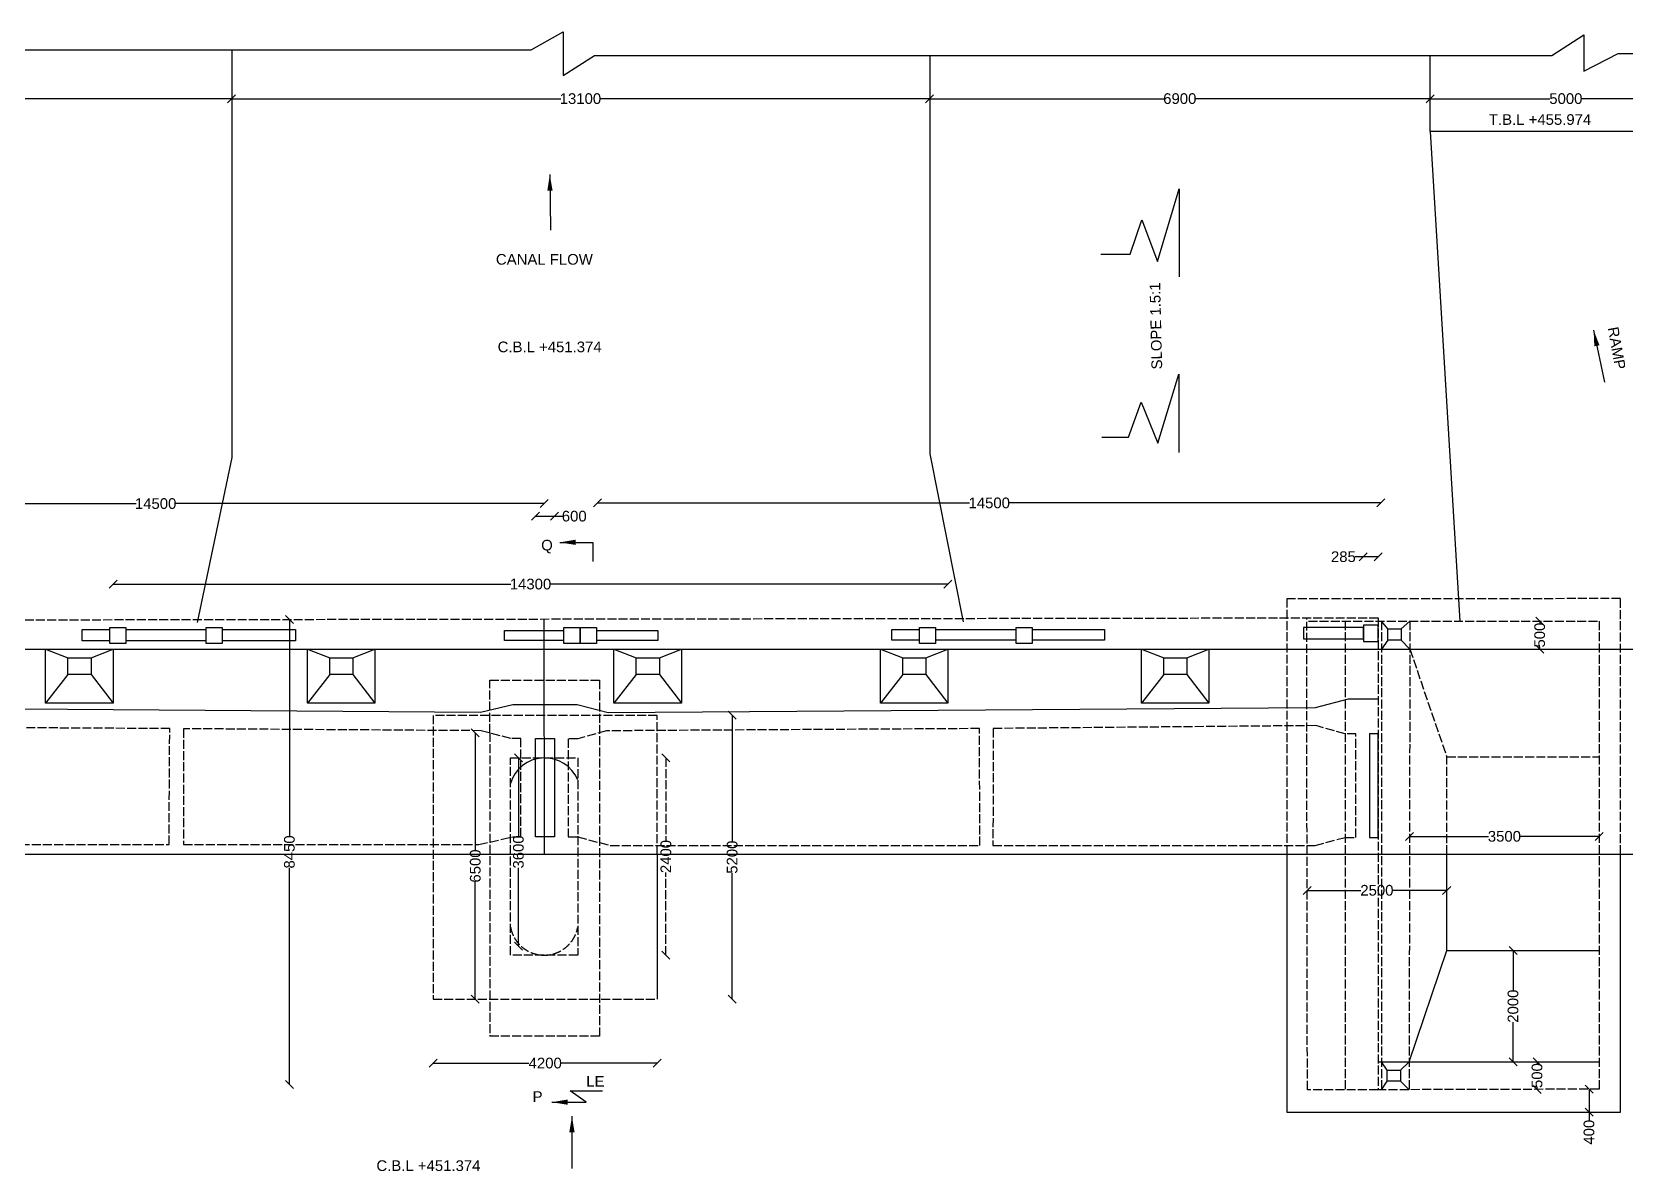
# Model space of a CAD drawing. Header units: millimetres. Extents: x -38937 to 3874, y 32121 to 62298.
# Drawn here: x -25700 to -10759, y 43457 to 54139 of the extents above; entities that cross this region are included whole.
import ezdxf

# ---------------------------------------------------------------- set-up
doc = ezdxf.new("R2010")
doc.units = ezdxf.units.MM
doc.header["$MEASUREMENT"] = 0
doc.linetypes.add('ACAD_ISO02W100', pattern=[15, 12, -3])
doc.layers.add('DRAWING', color=2, linetype='Continuous')
doc.layers.add('TEXT', color=7, linetype='Continuous')
doc.styles.get("Standard").update_dxf_attribs({"font": 'arial.ttf', "height": 100})
doc.dimstyles.new('ISO-25', dxfattribs={"dimtxt": 200, "dimasz": 120, "dimexe": 1.25, "dimexo": 0.625, "dimtad": 1, "dimtih": 1, "dimtoh": 1, "dimdec": 0, "dimtxsty": 'Standard', "dimblk": 'OBLIQUE', "dimcen": 2.5, "dimdle": 1.25, "dimclrd": 6, "dimclrt": 256, "dimadec": 0, "dimazin": 0, "dimtfac": 1, "dimtdec": 0, "dimtmove": 0, "dimatfit": 3, "dimfxl": 1, "dimarcsym": 0})
doc.dimstyles.get("Standard").update_dxf_attribs({"dimtxt": 75, "dimasz": 75, "dimexe": 0.18, "dimexo": 0.0625, "dimgap": 0.09, "dimtad": 0, "dimdec": 0, "dimzin": 0, "dimdsep": 46, "dimtxsty": 'Standard', "dimblk": 'OBLIQUE', "dimcen": 0, "dimse1": 1, "dimse2": 1, "dimadec": 0, "dimazin": 0, "dimtfac": 1, "dimtdec": 0, "dimtofl": 0, "dimtmove": 0, "dimatfit": 3, "dimldrblk": 'OBLIQUE', "dimfxl": 1, "dimtolj": 1, "dimtzin": 0, "dimarcsym": 0})

# ---------------------------------------------------------------- blocks, each defined once
blk = doc.blocks.new('_Oblique')
at = {"color": 0, "linetype": 'ByBlock', "lineweight": -2}
blk.add_line((-0.5, -0.5), (0.5, 0.5), dxfattribs=at)
blk = doc.blocks.new('*D71')
at = {"layer": 'Defpoints', "color": 0, "transparency": 16777216}
for p in [(-28576, 53513), (-23830, 53513), (-23830, 53513)]:
    blk.add_point(p, dxfattribs=at)
at = {"layer": 'TEXT', "color": 0, "lineweight": -2, "transparency": 16777216}
for p, q in [((-28576, 53513), (-26352, 53513)), ((-23830, 53513), (-26053, 53513))]:
    blk.add_line(p, q, dxfattribs=at)
at = {"layer": 'TEXT', "color": 0, "lineweight": -2, "transparency": 16777216, "xscale": 75, "yscale": 75, "zscale": 75, "rotation": 180}
blk.add_blockref('_Oblique', (-28576, 53513), dxfattribs=at)
at = {"layer": 'TEXT', "color": 0, "lineweight": -2, "transparency": 16777216, "xscale": 75, "yscale": 75, "zscale": 75}
blk.add_blockref('_Oblique', (-23830, 53513), dxfattribs=at)
at = {"layer": 'TEXT', "color": 0, "transparency": 16777216, "insert": (-26203, 53513), "char_height": 100, "attachment_point": 5}
blk.add_mtext('\\A1;6900', dxfattribs=at)
blk = doc.blocks.new('*D72')
at = {"layer": 'Defpoints', "color": 0, "transparency": 16777216}
for p in [(-23830, 53513), (-17289, 53513), (-17289, 53513)]:
    blk.add_point(p, dxfattribs=at)
at = {"layer": 'TEXT', "color": 0, "lineweight": -2, "transparency": 16777216}
for p, q in [((-23830, 53513), (-20742, 53513)), ((-17289, 53513), (-20376, 53513))]:
    blk.add_line(p, q, dxfattribs=at)
at = {"layer": 'TEXT', "color": 0, "lineweight": -2, "transparency": 16777216, "xscale": 75, "yscale": 75, "zscale": 75, "rotation": 180}
blk.add_blockref('_Oblique', (-23830, 53513), dxfattribs=at)
at = {"layer": 'TEXT', "color": 0, "lineweight": -2, "transparency": 16777216, "xscale": 75, "yscale": 75, "zscale": 75}
blk.add_blockref('_Oblique', (-17289, 53513), dxfattribs=at)
at = {"layer": 'TEXT', "color": 0, "transparency": 16777216, "insert": (-20559, 53513), "char_height": 100, "attachment_point": 5}
blk.add_mtext('\\A1;13100', dxfattribs=at)
blk = doc.blocks.new('*D73')
at = {"layer": 'Defpoints', "color": 0, "transparency": 16777216}
for p in [(-17289, 53513), (-12595, 53562), (-12595, 53513)]:
    blk.add_point(p, dxfattribs=at)
at = {"layer": 'TEXT', "color": 0, "lineweight": -2, "transparency": 16777216}
for p, q in [((-17289, 53513), (-15091, 53513)), ((-12595, 53513), (-14792, 53513))]:
    blk.add_line(p, q, dxfattribs=at)
at = {"layer": 'TEXT', "color": 0, "lineweight": -2, "transparency": 16777216, "xscale": 75, "yscale": 75, "zscale": 75, "rotation": 180}
blk.add_blockref('_Oblique', (-17289, 53513), dxfattribs=at)
at = {"layer": 'TEXT', "color": 0, "lineweight": -2, "transparency": 16777216, "xscale": 75, "yscale": 75, "zscale": 75}
blk.add_blockref('_Oblique', (-12595, 53513), dxfattribs=at)
at = {"layer": 'TEXT', "color": 0, "transparency": 16777216, "insert": (-14942, 53513), "char_height": 100, "attachment_point": 5}
blk.add_mtext('\\A1;6900', dxfattribs=at)
blk = doc.blocks.new('*D74')
at = {"layer": 'Defpoints', "color": 0, "transparency": 16777216}
for p in [(-12595, 53513), (-10053, 53513), (-10053, 53513)]:
    blk.add_point(p, dxfattribs=at)
at = {"layer": 'TEXT', "color": 0, "lineweight": -2, "transparency": 16777216}
for p, q in [((-12595, 53513), (-11473, 53513)), ((-10053, 53513), (-11175, 53513))]:
    blk.add_line(p, q, dxfattribs=at)
at = {"layer": 'TEXT', "color": 0, "lineweight": -2, "transparency": 16777216, "xscale": 75, "yscale": 75, "zscale": 75, "rotation": 180}
blk.add_blockref('_Oblique', (-12595, 53513), dxfattribs=at)
at = {"layer": 'TEXT', "color": 0, "lineweight": -2, "transparency": 16777216, "xscale": 75, "yscale": 75, "zscale": 75}
blk.add_blockref('_Oblique', (-10053, 53513), dxfattribs=at)
at = {"layer": 'TEXT', "color": 0, "transparency": 16777216, "insert": (-11324, 53513), "char_height": 100, "attachment_point": 5}
blk.add_mtext('\\A1;5000', dxfattribs=at)
blk = doc.blocks.new('*D75')
at = {"layer": 'Defpoints', "color": 0, "transparency": 16777216}
for p in [(-28181, 49716), (-28181, 48783), (-20900, 48783)]:
    blk.add_point(p, dxfattribs=at)
at = {"layer": 'TEXT', "color": 0, "lineweight": -2, "transparency": 16777216}
for p, q in [((-28181, 49716), (-24724, 49716)), ((-20900, 49716), (-24357, 49716))]:
    blk.add_line(p, q, dxfattribs=at)
at = {"layer": 'TEXT', "color": 0, "lineweight": -2, "transparency": 16777216, "xscale": 75, "yscale": 75, "zscale": 75, "rotation": 180}
blk.add_blockref('_Oblique', (-28181, 49716), dxfattribs=at)
at = {"layer": 'TEXT', "color": 0, "lineweight": -2, "transparency": 16777216, "xscale": 75, "yscale": 75, "zscale": 75}
blk.add_blockref('_Oblique', (-20900, 49716), dxfattribs=at)
at = {"layer": 'TEXT', "color": 0, "transparency": 16777216, "insert": (-24540, 49716), "char_height": 100, "attachment_point": 5}
blk.add_mtext('\\A1;14500', dxfattribs=at)
blk = doc.blocks.new('*D76')
at = {"layer": 'Defpoints', "color": 0, "transparency": 16777216}
for p in [(-20803, 49598), (-20980, 47514), (-20803, 47514)]:
    blk.add_point(p, dxfattribs=at)
at = {"layer": 'TEXT', "color": 0, "lineweight": -2, "transparency": 16777216}
for p, q in [((-20980, 49598), (-20803, 49598)), ((-20803, 49598), (-20728, 49598))]:
    blk.add_line(p, q, dxfattribs=at)
at = {"layer": 'TEXT', "color": 0, "lineweight": -2, "transparency": 16777216, "xscale": 75, "yscale": 75, "zscale": 75, "rotation": 180}
blk.add_blockref('_Oblique', (-20980, 49598), dxfattribs=at)
at = {"layer": 'TEXT', "color": 0, "lineweight": -2, "transparency": 16777216, "xscale": 75, "yscale": 75, "zscale": 75}
blk.add_blockref('_Oblique', (-20803, 49598), dxfattribs=at)
at = {"layer": 'TEXT', "color": 0, "transparency": 16777216, "insert": (-20617, 49598), "char_height": 100, "attachment_point": 5}
blk.add_mtext('\\A1;600', dxfattribs=at)
blk = doc.blocks.new('*D77')
at = {"layer": 'Defpoints', "color": 0, "transparency": 16777216}
for p in [(-13058, 49722), (-13058, 48235), (-20399, 47280)]:
    blk.add_point(p, dxfattribs=at)
at = {"layer": 'TEXT', "color": 0, "lineweight": -2, "transparency": 16777216}
for p, q in [((-20399, 49722), (-16912, 49722)), ((-13058, 49722), (-16545, 49722))]:
    blk.add_line(p, q, dxfattribs=at)
at = {"layer": 'TEXT', "color": 0, "lineweight": -2, "transparency": 16777216, "xscale": 75, "yscale": 75, "zscale": 75, "rotation": 180}
blk.add_blockref('_Oblique', (-20399, 49722), dxfattribs=at)
at = {"layer": 'TEXT', "color": 0, "lineweight": -2, "transparency": 16777216, "xscale": 75, "yscale": 75, "zscale": 75}
blk.add_blockref('_Oblique', (-13058, 49722), dxfattribs=at)
at = {"layer": 'TEXT', "color": 0, "transparency": 16777216, "insert": (-16728, 49722), "char_height": 100, "attachment_point": 5}
blk.add_mtext('\\A1;14500', dxfattribs=at)
blk = doc.blocks.new('*D78')
at = {"layer": 'Defpoints', "color": 0, "transparency": 16777216}
for p in [(-11524, 48614), (-11569, 48352), (-11524, 48352)]:
    blk.add_point(p, dxfattribs=at)
at = {"layer": 'TEXT', "color": 0, "lineweight": -2, "transparency": 16777216}
for p, q in [((-11569, 48614), (-11569, 48594)), ((-11569, 48352), (-11569, 48373))]:
    blk.add_line(p, q, dxfattribs=at)
at = {"layer": 'TEXT', "color": 0, "lineweight": -2, "transparency": 16777216, "xscale": 75, "yscale": 75, "zscale": 75}
for p, rotation in [((-11569, 48614), 90), ((-11569, 48352), 270)]:
    blk.add_blockref('_Oblique', p, dxfattribs=dict(at, rotation=rotation))
at = {"layer": 'TEXT', "color": 0, "transparency": 16777216, "insert": (-11569, 48483), "char_height": 100, "attachment_point": 5, "rotation": 90}
blk.add_mtext('\\A1;500', dxfattribs=at)
blk = doc.blocks.new('*D79')
at = {"layer": 'Defpoints', "color": 0, "transparency": 16777216}
for p in [(-10812, 48352), (-10812, 44009), (-10278, 44009)]:
    blk.add_point(p, dxfattribs=at)
at = {"layer": 'TEXT', "color": 0, "lineweight": -2, "transparency": 16777216}
for p, q in [((-10278, 48352), (-10278, 46330)), ((-10278, 44009), (-10278, 46032))]:
    blk.add_line(p, q, dxfattribs=at)
at = {"layer": 'TEXT', "color": 0, "lineweight": -2, "transparency": 16777216, "xscale": 75, "yscale": 75, "zscale": 75}
for p, rotation in [((-10278, 48352), 90), ((-10278, 44009), 270)]:
    blk.add_blockref('_Oblique', p, dxfattribs=dict(at, rotation=rotation))
at = {"layer": 'TEXT', "color": 0, "transparency": 16777216, "insert": (-10278, 46181), "char_height": 100, "attachment_point": 5, "rotation": 90}
blk.add_mtext('\\A1;7500', dxfattribs=at)
blk = doc.blocks.new('*D88')
at = {"layer": 'Defpoints', "color": 0, "transparency": 16777216}
for p in [(-17116, 48961), (-24939, 48352), (-17116, 48352)]:
    blk.add_point(p, dxfattribs=at)
at = {"layer": 'TEXT', "color": 0, "lineweight": -2, "transparency": 16777216}
for p, q in [((-24939, 48961), (-21211, 48961)), ((-17116, 48961), (-20844, 48961))]:
    blk.add_line(p, q, dxfattribs=at)
at = {"layer": 'TEXT', "color": 0, "lineweight": -2, "transparency": 16777216, "xscale": 75, "yscale": 75, "zscale": 75, "rotation": 180}
blk.add_blockref('_Oblique', (-24939, 48961), dxfattribs=at)
at = {"layer": 'TEXT', "color": 0, "lineweight": -2, "transparency": 16777216, "xscale": 75, "yscale": 75, "zscale": 75}
blk.add_blockref('_Oblique', (-17116, 48961), dxfattribs=at)
at = {"layer": 'TEXT', "color": 0, "transparency": 16777216, "insert": (-21027, 48961), "char_height": 100, "attachment_point": 5}
blk.add_mtext('\\A1;14300', dxfattribs=at)
blk = doc.blocks.new('*D89')
at = {"layer": 'Defpoints', "color": 0, "transparency": 16777216}
for p in [(-23269, 48631), (-23286, 44269), (-23269, 44269)]:
    blk.add_point(p, dxfattribs=at)
at = {"layer": 'TEXT', "color": 0, "lineweight": -2, "transparency": 16777216}
for p, q in [((-23286, 48631), (-23286, 46599)), ((-23286, 44269), (-23286, 46300))]:
    blk.add_line(p, q, dxfattribs=at)
at = {"layer": 'TEXT', "color": 0, "lineweight": -2, "transparency": 16777216, "xscale": 75, "yscale": 75, "zscale": 75}
for p, rotation in [((-23286, 48631), 90), ((-23286, 44269), 270)]:
    blk.add_blockref('_Oblique', p, dxfattribs=dict(at, rotation=rotation))
at = {"layer": 'TEXT', "color": 0, "transparency": 16777216, "insert": (-23286, 46450), "char_height": 100, "attachment_point": 5, "rotation": 90}
blk.add_mtext('\\A1;8450', dxfattribs=at)
blk = doc.blocks.new('*D90')
at = {"layer": 'Defpoints', "color": 0, "linetype": 'ACAD_ISO02W100', "ltscale": 7, "transparency": 16777216}
for p in [(-20584, 47332), (-19758, 47332), (-20584, 45483)]:
    blk.add_point(p, dxfattribs=at)
at = {"layer": 'DRAWING', "color": 0, "linetype": 'ACAD_ISO02W100', "lineweight": -2, "ltscale": 7, "transparency": 16777216}
for p, q in [((-19758, 47332), (-19758, 46558)), ((-19758, 45483), (-19758, 46257))]:
    blk.add_line(p, q, dxfattribs=at)
at = {"layer": 'DRAWING', "color": 0, "linetype": 'ACAD_ISO02W100', "lineweight": -2, "ltscale": 7, "transparency": 16777216, "xscale": 75, "yscale": 75, "zscale": 75}
for p, rotation in [((-19758, 47332), 90), ((-19758, 45483), 270)]:
    blk.add_blockref('_Oblique', p, dxfattribs=dict(at, rotation=rotation))
at = {"layer": 'DRAWING', "color": 0, "linetype": 'ACAD_ISO02W100', "ltscale": 7, "transparency": 16777216, "insert": (-19758, 46407), "char_height": 100, "attachment_point": 5, "rotation": 90}
blk.add_mtext('\\A1;2400', dxfattribs=at)
blk = doc.blocks.new('*D91')
at = {"layer": 'Defpoints', "color": 0, "transparency": 16777216}
for p in [(-19839, 47731), (-19839, 45070), (-19137, 45070)]:
    blk.add_point(p, dxfattribs=at)
at = {"layer": 'TEXT', "color": 0, "lineweight": -2, "transparency": 16777216}
for p, q in [((-19137, 47731), (-19137, 46550)), ((-19137, 45070), (-19137, 46251))]:
    blk.add_line(p, q, dxfattribs=at)
at = {"layer": 'TEXT', "color": 0, "lineweight": -2, "transparency": 16777216, "xscale": 75, "yscale": 75, "zscale": 75}
for p, rotation in [((-19137, 47731), 90), ((-19137, 45070), 270)]:
    blk.add_blockref('_Oblique', p, dxfattribs=dict(at, rotation=rotation))
at = {"layer": 'TEXT', "color": 0, "transparency": 16777216, "insert": (-19137, 46401), "char_height": 100, "attachment_point": 5, "rotation": 90}
blk.add_mtext('\\A1;5200', dxfattribs=at)
blk = doc.blocks.new('*D92')
at = {"layer": 'Defpoints', "color": 0, "transparency": 16777216}
for p in [(-13749, 46090), (-12441, 46090), (-12441, 46090)]:
    blk.add_point(p, dxfattribs=at)
at = {"layer": 'TEXT', "color": 0, "lineweight": -2, "transparency": 16777216}
for p, q in [((-13749, 46090), (-13245, 46090)), ((-12441, 46090), (-12945, 46090))]:
    blk.add_line(p, q, dxfattribs=at)
at = {"layer": 'TEXT', "color": 0, "lineweight": -2, "transparency": 16777216, "xscale": 75, "yscale": 75, "zscale": 75, "rotation": 180}
blk.add_blockref('_Oblique', (-13749, 46090), dxfattribs=at)
at = {"layer": 'TEXT', "color": 0, "lineweight": -2, "transparency": 16777216, "xscale": 75, "yscale": 75, "zscale": 75}
blk.add_blockref('_Oblique', (-12441, 46090), dxfattribs=at)
at = {"layer": 'TEXT', "color": 0, "transparency": 16777216, "insert": (-13095, 46090), "char_height": 100, "attachment_point": 5}
blk.add_mtext('\\A1;2500', dxfattribs=at)
blk = doc.blocks.new('*D93')
at = {"layer": 'Defpoints', "color": 0, "transparency": 16777216}
for p in [(-11726, 45526), (-11819, 44482), (-11726, 44482)]:
    blk.add_point(p, dxfattribs=at)
at = {"layer": 'TEXT', "color": 0, "lineweight": -2, "transparency": 16777216}
for p, q in [((-11819, 45526), (-11819, 45154)), ((-11819, 44482), (-11819, 44854))]:
    blk.add_line(p, q, dxfattribs=at)
at = {"layer": 'TEXT', "color": 0, "lineweight": -2, "transparency": 16777216, "xscale": 75, "yscale": 75, "zscale": 75}
for p, rotation in [((-11819, 45526), 90), ((-11819, 44482), 270)]:
    blk.add_blockref('_Oblique', p, dxfattribs=dict(at, rotation=rotation))
at = {"layer": 'TEXT', "color": 0, "transparency": 16777216, "insert": (-11819, 45004), "char_height": 100, "attachment_point": 5, "rotation": 90}
blk.add_mtext('\\A1;2000', dxfattribs=at)
blk = doc.blocks.new('*D94')
at = {"layer": 'Defpoints', "color": 0, "transparency": 16777216}
for p in [(-11674, 44482), (-11674, 44224), (-11594, 44224)]:
    blk.add_point(p, dxfattribs=at)
at = {"layer": 'TEXT', "color": 0, "lineweight": -2, "transparency": 16777216}
for p, q in [((-11594, 44482), (-11594, 44463)), ((-11594, 44224), (-11594, 44243))]:
    blk.add_line(p, q, dxfattribs=at)
at = {"layer": 'TEXT', "color": 0, "lineweight": -2, "transparency": 16777216, "xscale": 75, "yscale": 75, "zscale": 75}
for p, rotation in [((-11594, 44482), 90), ((-11594, 44224), 270)]:
    blk.add_blockref('_Oblique', p, dxfattribs=dict(at, rotation=rotation))
at = {"layer": 'TEXT', "color": 0, "transparency": 16777216, "insert": (-11594, 44353), "char_height": 100, "attachment_point": 5, "rotation": 90}
blk.add_mtext('\\A1;500', dxfattribs=at)
blk = doc.blocks.new('*D95')
at = {"layer": 'Defpoints', "color": 0, "transparency": 16777216}
for p in [(-11107, 44225), (-11107, 44009), (-11107, 44009)]:
    blk.add_point(p, dxfattribs=at)
at = {"layer": 'TEXT', "color": 0, "lineweight": -2, "transparency": 16777216}
for p, q in [((-11107, 44225), (-11107, 44009)), ((-11107, 44009), (-11107, 43934))]:
    blk.add_line(p, q, dxfattribs=at)
at = {"layer": 'TEXT', "color": 0, "lineweight": -2, "transparency": 16777216, "xscale": 75, "yscale": 75, "zscale": 75}
for p, rotation in [((-11107, 44225), 90), ((-11107, 44009), 270)]:
    blk.add_blockref('_Oblique', p, dxfattribs=dict(at, rotation=rotation))
at = {"layer": 'TEXT', "color": 0, "transparency": 16777216, "insert": (-11107, 43822), "char_height": 100, "attachment_point": 5, "rotation": 90}
blk.add_mtext('\\A1;400', dxfattribs=at)
blk = doc.blocks.new('*D96')
at = {"layer": 'Defpoints', "color": 0, "transparency": 16777216}
for p in [(-11012, 46596), (-12789, 46429), (-11012, 46420)]:
    blk.add_point(p, dxfattribs=at)
at = {"layer": 'TEXT', "color": 0, "lineweight": -2, "transparency": 16777216}
for p, q in [((-12789, 46596), (-12050, 46596)), ((-11012, 46596), (-11751, 46596))]:
    blk.add_line(p, q, dxfattribs=at)
at = {"layer": 'TEXT', "color": 0, "lineweight": -2, "transparency": 16777216, "xscale": 75, "yscale": 75, "zscale": 75, "rotation": 180}
blk.add_blockref('_Oblique', (-12789, 46596), dxfattribs=at)
at = {"layer": 'TEXT', "color": 0, "lineweight": -2, "transparency": 16777216, "xscale": 75, "yscale": 75, "zscale": 75}
blk.add_blockref('_Oblique', (-11012, 46596), dxfattribs=at)
at = {"layer": 'TEXT', "color": 0, "transparency": 16777216, "insert": (-11900, 46596), "char_height": 100, "attachment_point": 5}
blk.add_mtext('\\A1;3500', dxfattribs=at)
blk = doc.blocks.new('*D97')
at = {"layer": 'Defpoints', "color": 0, "transparency": 16777216}
for p in [(-21940, 45070), (-19839, 45071), (-19839, 44470)]:
    blk.add_point(p, dxfattribs=at)
at = {"layer": 'TEXT', "color": 0, "lineweight": -2, "transparency": 16777216}
for p, q in [((-21940, 44470), (-21041, 44470)), ((-19839, 44470), (-20738, 44470))]:
    blk.add_line(p, q, dxfattribs=at)
at = {"layer": 'TEXT', "color": 0, "lineweight": -2, "transparency": 16777216, "xscale": 75, "yscale": 75, "zscale": 75, "rotation": 180}
blk.add_blockref('_Oblique', (-21940, 44470), dxfattribs=at)
at = {"layer": 'TEXT', "color": 0, "lineweight": -2, "transparency": 16777216, "xscale": 75, "yscale": 75, "zscale": 75}
blk.add_blockref('_Oblique', (-19839, 44470), dxfattribs=at)
at = {"layer": 'TEXT', "color": 0, "transparency": 16777216, "insert": (-20889, 44470), "char_height": 100, "attachment_point": 5}
blk.add_mtext('\\A1;4200', dxfattribs=at)
blk = doc.blocks.new('*D98')
at = {"layer": 'Defpoints', "color": 0, "transparency": 16777216}
for p in [(-21544, 47566), (-21409, 47566), (-21409, 45070)]:
    blk.add_point(p, dxfattribs=at)
at = {"layer": 'TEXT', "color": 0, "lineweight": -2, "transparency": 16777216}
for p, q in [((-21544, 47566), (-21544, 46468)), ((-21544, 45070), (-21544, 46169))]:
    blk.add_line(p, q, dxfattribs=at)
at = {"layer": 'TEXT', "color": 0, "lineweight": -2, "transparency": 16777216, "xscale": 75, "yscale": 75, "zscale": 75}
for p, rotation in [((-21544, 47566), 90), ((-21544, 45070), 270)]:
    blk.add_blockref('_Oblique', p, dxfattribs=dict(at, rotation=rotation))
at = {"layer": 'TEXT', "color": 0, "transparency": 16777216, "insert": (-21544, 46318), "char_height": 100, "attachment_point": 5, "rotation": 90}
blk.add_mtext('\\A1;6500', dxfattribs=at)
blk = doc.blocks.new('*D99')
at = {"layer": 'Defpoints', "color": 0, "transparency": 16777216}
for p in [(-21117, 47332), (-21140, 45568), (-21117, 45568)]:
    blk.add_point(p, dxfattribs=at)
at = {"layer": 'TEXT', "color": 0, "lineweight": -2, "transparency": 16777216}
for p, q in [((-21140, 47332), (-21140, 46599)), ((-21140, 45568), (-21140, 46301))]:
    blk.add_line(p, q, dxfattribs=at)
at = {"layer": 'TEXT', "color": 0, "lineweight": -2, "transparency": 16777216, "xscale": 75, "yscale": 75, "zscale": 75}
for p, rotation in [((-21140, 47332), 90), ((-21140, 45568), 270)]:
    blk.add_blockref('_Oblique', p, dxfattribs=dict(at, rotation=rotation))
at = {"layer": 'TEXT', "color": 0, "transparency": 16777216, "insert": (-21140, 46450), "char_height": 100, "attachment_point": 5, "rotation": 90}
blk.add_mtext('\\A1;3600', dxfattribs=at)
blk = doc.blocks.new('*D144')
at = {"layer": 'Defpoints', "color": 0, "transparency": 16777216}
for p in [(-13222, 49218), (-13222, 48577), (-13084, 48577)]:
    blk.add_point(p, dxfattribs=at)
at = {"layer": 'TEXT', "color": 0, "lineweight": -2, "transparency": 16777216}
for p, q in [((-13222, 49218), (-13297, 49218)), ((-13084, 49218), (-13222, 49218))]:
    blk.add_line(p, q, dxfattribs=at)
at = {"layer": 'TEXT', "color": 0, "lineweight": -2, "transparency": 16777216, "xscale": 75, "yscale": 75, "zscale": 75, "rotation": 180}
blk.add_blockref('_Oblique', (-13222, 49218), dxfattribs=at)
at = {"layer": 'TEXT', "color": 0, "lineweight": -2, "transparency": 16777216, "xscale": 75, "yscale": 75, "zscale": 75}
blk.add_blockref('_Oblique', (-13084, 49218), dxfattribs=at)
at = {"layer": 'TEXT', "color": 0, "transparency": 16777216, "insert": (-13409, 49218), "char_height": 100, "attachment_point": 5}
blk.add_mtext('\\A1;285', dxfattribs=at)

msp = doc.modelspace()

# ---------------------------------------------------------------- linework, layer by layer
at = {"layer": 'DRAWING', "color": 0}
for points in [[(-37131.2, 46425.7), (-37131.2, 52062), (-36771.4, 52227.9), (-37398.7, 52537), (-37092.2, 52700.1), (-37092.2, 53972.2), (-21020.5, 53972.2), (-20720.5, 54139.4), (-20720.5, 53729), (-20427.6, 53918.1), (-11456, 53918.1), (-11156.2, 54110.7), (-11156.2, 53770), (-10835.1, 53936.5), (-5703.5, 53936.5), (-5703.5, 52069.6), (-6018.6, 51921.2), (-5404.4, 51602.4), (-5708, 51446.5), (-5708, 46428.6)], [(-10053.3, 53936.5), (-10053.3, 53205.5), (-12594.8, 53205.5), (-12594.8, 53918.1)], [(-12594.8, 53205.5), (-12316.3, 48614.3)], [(-20896.2, 46428.6), (-20899.5, 48634.3)], [(-12991.7, 48540.6), (-13052.6, 48614.3)], [(-12785.8, 48614.3), (-12868.8, 48540.6)], [(-12991.7, 48435.3), (-13052.6, 48352.4)], [(-12868.8, 48435.3), (-12786.2, 48352.4)], [(-33417.1, 48352.4), (-5708, 48352.4)], [(-25571, 48352.4), (-25361.7, 48270.6)], [(-25145.5, 48270.6), (-24938.9, 48352.4)], [(-23116.9, 48352.4), (-22907.6, 48270.6)], [(-22691.4, 48270.6), (-22484.8, 48352.4)], [(-20244.9, 48352.4), (-20035.6, 48270.6)], [(-19819.3, 48270.6), (-19612.8, 48352.4)], [(-17748, 48352.4), (-17538.7, 48270.6)], [(-17322.5, 48270.6), (-17115.9, 48352.4)], [(-15301.7, 48352.4), (-15092.4, 48270.6)], [(-14876.2, 48270.6), (-14669.6, 48352.4)], [(-25361.7, 48113.7), (-25571, 47845.4)], [(-25145.5, 48113.7), (-24938.9, 47845.4)], [(-22907.6, 48113.7), (-23116.9, 47845.4)], [(-22691.4, 48113.7), (-22484.8, 47845.4)], [(-20035.6, 48113.7), (-20244.9, 47845.4)], [(-19819.3, 48113.7), (-19612.8, 47845.4)], [(-17538.7, 48113.7), (-17748, 47845.4)], [(-17322.5, 48113.7), (-17115.9, 47845.4)], [(-15092.4, 48113.7), (-15301.7, 47845.4)], [(-14876.2, 48113.7), (-14669.6, 47845.4)], [(-28181.2, 47880.8), (-27860.3, 47880.8), (-27523, 47803.7), (-21496.3, 47759.2), (-21192.2, 47831.7), (-20588.8, 47831.7), (-20299.8, 47756.7), (-13670.9, 47805.3), (-13361.1, 47885.8), (-13076, 47885.8)], [(-37616.9, 46628.7), (-37616.9, 46428.6), (-5224, 46428.6), (-5224, 46596.6)], [(-19839, 46428.6), (-19839, 45070.5)], [(-13939.1, 46428.6), (-13939.1, 44009)], [(-13939.1, 44009), (-10811.9, 44009), (-10811.9, 46428.6)], [(-12440.6, 45526.3), (-12440.6, 46428.6)], [(-12792.7, 44482.1), (-12440.6, 45526.3), (-11011.5, 45526.3)], [(-13084, 44482.1), (-11011.5, 44482.1)], [(-12998.7, 44402.6), (-13052.6, 44482.1)], [(-12874.8, 44402.6), (-12792.7, 44482.1)], [(-13052.6, 44220.3), (-12998.7, 44300.6)], [(-12874.8, 44300.6), (-12793.1, 44221)]]:
    msp.add_lwpolyline(points, dxfattribs=at)
at = {"layer": 'DRAWING', "color": 0, "linetype": 'ACAD_ISO02W100', "ltscale": 7}
for points in [[(-10811.9, 46428.6), (-10811.9, 48824.9), (-13939.1, 48824.7)], [(-13939.1, 48824.7), (-13939.1, 46428.6)], [(-28181.2, 48601.7), (-28181.2, 48623.1), (-13084, 48646.2), (-13084, 44220.2)], [(-13084, 44220.2), (-13746.2, 44220.2), (-13752.9, 48645.2)], [(-13737, 48614.3), (-11011.5, 48614.3), (-11011.5, 44225.7), (-13084, 44220.2)], [(-13392.2, 48614.3), (-13392.2, 44220.2)], [(-13052.6, 48614.3), (-13052.6, 44220.2)], [(-12785.8, 48614.3), (-12793.1, 44221)], [(-12786.2, 48352.4), (-12440.6, 47341.5)], [(-21408.9, 47565.7), (-21408.9, 48060.4), (-20379.8, 48060.4), (-20379.8, 44721.2), (-21408.9, 44721.2)], [(-19839, 46428.6), (-19839, 47730.8), (-21939.6, 47730.8), (-21939.6, 45070.5), (-19839, 45070.5)], [(-27953.7, 47546), (-27953.7, 46592.2), (-27860.3, 46592.2), (-27590.8, 46519.1), (-24414.3, 46519.1), (-24407.8, 47606.3), (-27575.2, 47624.2), (-27860.3, 47548.4), (-27953.7, 47548.4), (-27953.7, 47546)], [(-24278.8, 47605.4), (-24279.5, 46519.1), (-21510.6, 46519.1), (-21193, 46591.4), (-21117.4, 46591.4), (-21117.4, 47513.7), (-21210.4, 47513.7), (-21489.2, 47586.7), (-24278.8, 47605.4)], [(-21408.9, 47565.7), (-21408.9, 44721.2)], [(-20673, 47509.3), (-20673, 46591.8), (-20584.3, 46591.8), (-20275.9, 46509.3), (-16815, 46509.3), (-16819.7, 47606.8), (-20314.3, 47585.7), (-20583.8, 47509.3), (-20673, 47509.3)], [(-16691.5, 47607.7), (-16692.9, 46511.3), (-13673.6, 46511.3), (-13392.2, 46586.3), (-13290.8, 46586.3), (-13290.8, 47558.2), (-13392.2, 47558.2), (-13667.4, 47634.6), (-16691.5, 47607.7)], [(-12440.6, 46428.6), (-12440.6, 47341.5), (-11011.5, 47341.5)]]:
    msp.add_lwpolyline(points, dxfattribs=at)
at = {"layer": 'DRAWING', "color": 0}
for points in [[(-13084, 48577.1), (-13221.8, 48577.1), (-13221.8, 48423.5), (-13084, 48423.5)], [(-13221.8, 48553.7), (-13783.7, 48553.7), (-13783.7, 48449.1), (-13221.8, 48449.1)], [(-12991.7, 48540.6), (-12868.8, 48540.6), (-12868.8, 48435.3), (-12991.7, 48435.3)], [(-25571, 48352.4), (-24938.9, 48352.4), (-24938.9, 47845.4), (-25571, 47845.4)], [(-25361.7, 48270.6), (-25145.5, 48270.6), (-25145.5, 48113.7), (-25361.7, 48113.7)], [(-23116.9, 48352.4), (-22484.8, 48352.4), (-22484.8, 47845.4), (-23116.9, 47845.4)], [(-22907.6, 48270.6), (-22691.4, 48270.6), (-22691.4, 48113.7), (-22907.6, 48113.7)], [(-20244.9, 48352.4), (-19612.8, 48352.4), (-19612.8, 47845.4), (-20244.9, 47845.4)], [(-20035.6, 48270.6), (-19819.3, 48270.6), (-19819.3, 48113.7), (-20035.6, 48113.7)], [(-17748, 48352.4), (-17115.9, 48352.4), (-17115.9, 47845.4), (-17748, 47845.4)], [(-17538.7, 48270.6), (-17322.5, 48270.6), (-17322.5, 48113.7), (-17538.7, 48113.7)], [(-15301.7, 48352.4), (-14669.6, 48352.4), (-14669.6, 47845.4), (-15301.7, 47845.4)], [(-15092.4, 48270.6), (-14876.2, 48270.6), (-14876.2, 48113.7), (-15092.4, 48113.7)], [(-20980.2, 47513.7), (-20803, 47513.7), (-20803, 46591.4), (-20980.2, 46591.4)], [(-13084, 47558.2), (-13163.6, 47558.2), (-13163.6, 46586.3), (-13084, 46586.3)], [(-12998.7, 44402.6), (-12874.8, 44402.6), (-12874.8, 44300.6), (-12998.7, 44300.6)]]:
    msp.add_lwpolyline(points, close=True, dxfattribs=at)
at = {"layer": 'DRAWING', "color": 0, "linetype": 'ACAD_ISO02W100', "ltscale": 7}
msp.add_lwpolyline([(-21214.2, 47331.8), (-20584.3, 47331.8), (-20584.3, 45483.1), (-21214.2, 45483.1)], close=True, dxfattribs=at)
at = {"layer": 'DRAWING', "color": 0}
msp.add_arc((-20893.2, 46997.3), 334.5, 22.58155, 163.69054, dxfattribs=at)
at = {"layer": 'DRAWING', "color": 0, "linetype": 'ACAD_ISO02W100', "ltscale": 7}
msp.add_arc((-20899, 45802.7), 320.5, 190.46993, 349.14018, dxfattribs=at)
at = {"layer": 'TEXT', "color": 0}
for points in [[(-24146.9, 48600.7), (-23822.2, 50148.5), (-23822.2, 53972.2)], [(-16968.8, 48608.7), (-17280.7, 50182.9), (-17280.7, 53918.1)], [(-15682.3, 52054.4), (-15407.4, 52055.1), (-15297.1, 52376.2), (-15150.4, 51986.8), (-14947.7, 52667.7), (-14947.7, 51843)], [(-15672, 50340.6), (-15422.1, 50340.6), (-15304.2, 50667.6), (-15148.6, 50284.1), (-14950.2, 50930.6), (-14950.2, 50194)], [(-24968.4, 48430.6), (-25228.4, 48430.6), (-25228.4, 48534.5), (-24968.4, 48534.5)], [(-24818.6, 48534.5), (-24065.9, 48534.5)], [(-24065.9, 48430.6), (-24818.6, 48430.6)], [(-23916, 48534.5), (-23230.5, 48534.5), (-23230.5, 48430.6), (-23916, 48430.6)], [(-20713.5, 48432.4), (-21269.2, 48432.4), (-21269.2, 48527.2), (-20713.5, 48527.2)], [(-20563.6, 48527.2), (-20557.6, 48527.2)], [(-20557.6, 48432.4), (-20563.6, 48432.4)], [(-20407.7, 48527.2), (-19832.3, 48527.2), (-19832.3, 48432.4), (-20407.7, 48432.4)], [(-17379.9, 48434.8), (-17639.7, 48434.8), (-17639.7, 48535.8), (-17379.9, 48535.8)], [(-17230, 48535.8), (-16476.2, 48535.8)], [(-16476.2, 48434.8), (-17230, 48434.8)], [(-16326.4, 48535.8), (-15646.1, 48535.8), (-15646.1, 48434.8), (-16326.4, 48434.8)]]:
    msp.add_lwpolyline(points, dxfattribs=at)
for points in [[(-24968.4, 48553.5), (-24818.6, 48553.5), (-24818.6, 48403.7), (-24968.4, 48403.7)], [(-24065.9, 48553.5), (-23916, 48553.5), (-23916, 48403.7), (-24065.9, 48403.7)], [(-20713.5, 48553.5), (-20563.6, 48553.5), (-20563.6, 48403.7), (-20713.5, 48403.7)], [(-20557.6, 48553.5), (-20407.7, 48553.5), (-20407.7, 48403.7), (-20557.6, 48403.7)], [(-17379.9, 48553.5), (-17230, 48553.5), (-17230, 48403.7), (-17379.9, 48403.7)], [(-16476.2, 48553.5), (-16326.4, 48553.5), (-16326.4, 48403.7), (-16476.2, 48403.7)]]:
    msp.add_lwpolyline(points, close=True, dxfattribs=at)

# ---------------------------------------------------------------- texts
for s, p in [('T.B.L +455.974', (-12045.3, 53267.5)), ('CANAL FLOW', (-21350.9, 51956.4)), ('C.B.L +451.374', (-21334.9, 51135.5)), ('Q', (-20926.8, 49276.7)), ('P', (-21007.2, 44106)), ('C.B.L +451.374', (-22470.7, 43458.7))]:
    msp.add_text(s, height=100, dxfattribs=at).set_placement(p)
for s, rotation, p in [('SLOPE 1.5:1', 91.35169, (-15106.9, 50975.6)), ('RAMP ', 280.18376, (-10931.7, 51363.9))]:
    msp.add_text(s, height=100, rotation=rotation, dxfattribs=at).set_placement(p)
at = {"layer": 'TEXT', "color": 0, "insert": (-20504.3, 44349.1), "char_height": 100, "width": 29496.874, "attachment_point": 1}
msp.add_mtext('\\A1;LE ', dxfattribs=at)

# ---------------------------------------------------------------- dimensions: what is measured, and where the dimension line sits
at = {"layer": 'DRAWING', "color": 0, "linetype": 'ACAD_ISO02W100', "ltscale": 7}
dim = msp.add_linear_dim(base=(-19758.4, 47331.8), p1=(-20584.3, 45483.1), p2=(-20584.3, 47331.8), angle=90, text='2400', dimstyle='Standard', dxfattribs=at)
dim.commit()
dim.dimension.update_dxf_attribs({"geometry": '*D90', "text_midpoint": (-19758.4, 46407.4)})
at = {"layer": 'TEXT', "color": 0}
for base, p1, p2, text, picture, middle in [((-23829.5, 53513.3), (-28576.3, 53513.3), (-23829.5, 53513.3), '6900', '*D71', (-26202.9, 53513.3)), ((-17288.7, 53513.3), (-23829.5, 53513.3), (-17288.7, 53513.3), '13100', '*D72', (-20559.1, 53513.3)), ((-12594.8, 53513.3), (-17288.7, 53513.3), (-12594.8, 53561.8), '6900', '*D73', (-14941.7, 53513.3)), ((-10053.3, 53513.3), (-12594.8, 53513.3), (-10053.3, 53513.3), '5000', '*D74', (-11324, 53513.3)), ((-28181.2, 49716.4), (-20899.5, 48783.2), (-28181.2, 48783.2), '14500', '*D75', (-24540.4, 49716.4)), ((-13057.8, 49721.6), (-20398.5, 47280), (-13057.8, 48234.7), '14500', '*D77', (-16728.2, 49721.6)), ((-20803, 49598.4), (-20980.2, 47513.7), (-20803, 47513.7), '600', '*D76', (-20617.3, 49598.4)), ((-13221.8, 49217.9), (-13084, 48577.1), (-13221.8, 48577.1), '285', '*D144', (-13408.6, 49217.9)), ((-17115.9, 48961.2), (-24938.9, 48352.4), (-17115.9, 48352.4), '14300', '*D88', (-21027.4, 48961.2)), ((-11011.5, 46596.3), (-12789.4, 46428.6), (-11011.5, 46420), '3500', '*D96', (-11900.5, 46596.3)), ((-12440.6, 46089.6), (-13749, 46089.6), (-12440.6, 46089.6), '2500', '*D92', (-13094.8, 46089.6)), ((-19839, 44470.2), (-21939.6, 45070.5), (-19839, 45070.6), '4200', '*D97', (-20889.3, 44470.2))]:
    dim = msp.add_linear_dim(base=base, p1=p1, p2=p2, text=text, dimstyle='Standard', dxfattribs=at)
    dim.commit()
    dim.dimension.update_dxf_attribs({"geometry": picture, "text_midpoint": middle})
for base, p1, p2, text, picture, middle in [((-23286.2, 44268.9), (-23268.7, 48630.6), (-23268.7, 44268.9), '8450', '*D89', (-23286.2, 46449.8)), ((-11569.3, 48352.4), (-11523.9, 48614.3), (-11523.9, 48352.4), '500', '*D78', (-11569.3, 48483.4)), ((-10278.1, 44009), (-10811.9, 48352.4), (-10811.9, 44009), '7500', '*D79', (-10278.1, 46180.7)), ((-19137.5, 45070.5), (-19839, 47730.8), (-19839, 45070.5), '5200', '*D91', (-19137.5, 46400.7)), ((-21544.5, 47565.7), (-21408.9, 45070.5), (-21408.9, 47565.7), '6500', '*D98', (-21544.5, 46318.1)), ((-21139.7, 45568.2), (-21117.4, 47331.8), (-21117.4, 45568.2), '3600', '*D99', (-21139.7, 46450)), ((-11819.1, 44482.1), (-11726.1, 45526.3), (-11726.1, 44482.1), '2000', '*D93', (-11819.1, 45004.2)), ((-11593.8, 44223.9), (-11674.2, 44482.1), (-11673.5, 44223.9), '500', '*D94', (-11593.8, 44353)), ((-11107.1, 44009), (-11107.1, 44225.5), (-11107.1, 44009), '400', '*D95', (-11107.1, 43821.6))]:
    dim = msp.add_linear_dim(base=base, p1=p1, p2=p2, angle=90, text=text, dimstyle='Standard', dxfattribs=at)
    dim.commit()
    dim.dimension.update_dxf_attribs({"geometry": picture, "text_midpoint": middle})

# ---------------------------------------------------------------- leaders
for points in [[(-20846.3, 52800.9), (-20840.1, 52279.2)], [(-11064, 51342.7), (-10961.1, 50853.9)], [(-20752.5, 49352.9), (-20441.4, 49352.9), (-20441.4, 49173.5)], [(-20638.6, 43972.5), (-20638.6, 43480.7)]]:
    msp.add_leader(points, dimstyle='ISO-25', override={"dimasz": 150, "dimclrd": 0}, dxfattribs=at)
at = {"layer": 'TEXT', "color": 0, "annotation_type": 0, "has_hookline": 1, "hookline_direction": 0, "text_width": 153.1}
msp.add_leader([(-20827.4, 44103.8), (-20504.4, 44103.8), (-20655, 44210.9), (-20505, 44210.9)], dimstyle='ISO-25', override={"dimasz": 150, "dimclrd": 0}, dxfattribs=at)

doc.saveas('drawing.dxf')
